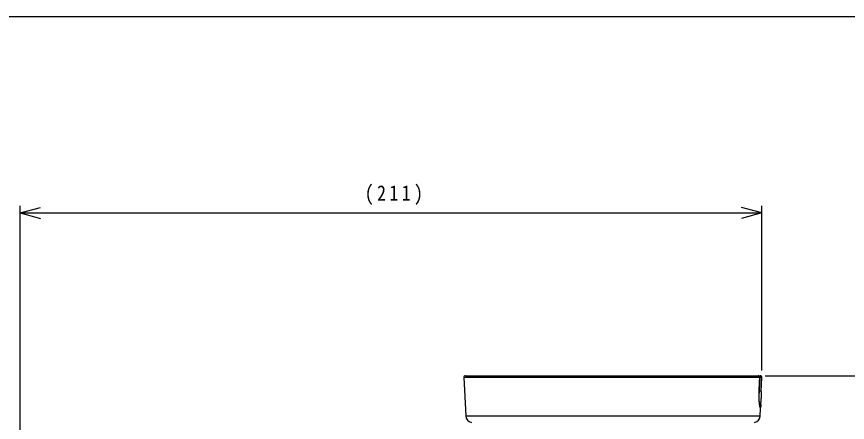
# Model space of a CAD drawing. Units: millimetres on the paper, scale 1:2. Extents: x -142 to 142, y -98 to 91.
# Drawn here: x -73.9 to 44.3, y 33.6 to 91.4 of the extents above; entities that cross this region are included whole.
import ezdxf

# ---------------------------------------------------------------- set-up
doc = ezdxf.new("R2010")
doc.units = ezdxf.units.MM
doc.layers.add('0-0_0', color=4, linetype='Continuous')
doc.styles.add('ＭＳ ゴシック', font='')
doc.styles.get('ＭＳ ゴシック').set_extended_font_data('MS Gothic')

msp = doc.modelspace()

# ---------------------------------------------------------------- linework, layer by layer
at = {"layer": '0-0_0'}
for p, q in [((-73.423, 16.242), (-73.423, 64.435)), ((-73.423, 63.435), (-70.525, 64.212)), ((32.138, 63.435), (29.24, 64.212)), ((32.138, 40.98), (32.138, 64.435)), ((-73.423, 63.435), (32.138, 63.435)), ((-73.423, 63.435), (-70.525, 62.659)), ((32.138, 63.435), (29.24, 62.659)), ((-10.054, 40.242), (31.582, 40.242)), ((31.582, 40.242), (31.888, 40.242)), ((32.582, 40.242), (66.856, 40.242)), ((-10.304, 39.979), (-10.018, 34.526)), ((31.827, 39.979), (-10.304, 39.979)), ((31.773, 38.043), (31.873, 40.001)), ((31.832, 39.981), (31.827, 39.979)), ((31.873, 40.001), (31.832, 40.001)), ((32.038, 38.022), (32.138, 39.98)), ((31.741, 38.023), (31.737, 38.021)), ((31.773, 38.043), (31.742, 38.043)), ((32.038, 38.022), (32.038, 38.021)), ((31.883, 34.526), (31.979, 36.47)), ((-10.018, 34.526), (9.618, 34.526)), ((9.618, 34.526), (31.883, 34.526))]:
    msp.add_line(p, q, dxfattribs=at)
msp.add_lwpolyline([(-141.803, 91.405), (141.803, 91.405), (141.803, -98.28), (-141.803, -98.28)], close=True, dxfattribs=at)
for points in [[(31.737, 38.021), (31.76, 38.52), (31.827, 39.979)], [(31.741, 38.023), (31.804, 39.393), (31.832, 39.981)], [(31.798, 36.137), (31.791, 36.188), (31.785, 36.242), (31.778, 36.299), (31.772, 36.358), (31.766, 36.419), (31.76, 36.483), (31.755, 36.549), (31.75, 36.617), (31.745, 36.686), (31.741, 36.757), (31.737, 36.828), (31.733, 36.899), (31.73, 36.97), (31.727, 37.041), (31.725, 37.11), (31.724, 37.178), (31.722, 37.245), (31.722, 37.31), (31.721, 37.374), (31.721, 37.436), (31.722, 37.497), (31.723, 37.556), (31.724, 37.614), (31.725, 37.671), (31.726, 37.726), (31.728, 37.779), (31.729, 37.829), (31.731, 37.875), (31.732, 37.917), (31.734, 37.953), (31.735, 37.983), (31.736, 38.006), (31.737, 38.021)], [(31.765, 36.484), (31.762, 36.521), (31.759, 36.559), (31.756, 36.598), (31.753, 36.637), (31.75, 36.678), (31.748, 36.72), (31.745, 36.762), (31.743, 36.805), (31.74, 36.849), (31.738, 36.894), (31.736, 36.939), (31.734, 36.985), (31.733, 37.032), (31.731, 37.079), (31.73, 37.127), (31.729, 37.176), (31.728, 37.224), (31.728, 37.273), (31.727, 37.322), (31.727, 37.37), (31.727, 37.418), (31.727, 37.465), (31.727, 37.511), (31.727, 37.556), (31.728, 37.599), (31.728, 37.64), (31.728, 37.681), (31.729, 37.72), (31.73, 37.758), (31.731, 37.794), (31.732, 37.83), (31.733, 37.864), (31.734, 37.897), (31.736, 37.93), (31.737, 37.961), (31.739, 37.99), (31.74, 38.016), (31.741, 38.04), (31.743, 38.06)], [(31.732, 37.077), (31.733, 37.108), (31.734, 37.143), (31.735, 37.182), (31.737, 37.224), (31.738, 37.268), (31.74, 37.315), (31.742, 37.365), (31.743, 37.415), (31.746, 37.468), (31.748, 37.522), (31.75, 37.577), (31.753, 37.634), (31.756, 37.694), (31.759, 37.756), (31.762, 37.822), (31.765, 37.891), (31.769, 37.965), (31.773, 38.043)], [(31.743, 38.06), (31.744, 38.077), (31.744, 38.089), (31.745, 38.096)], [(32.038, 38.021), (32.034, 37.934), (32.03, 37.848), (32.026, 37.761), (32.022, 37.676), (32.019, 37.593), (32.015, 37.511), (32.012, 37.43), (32.009, 37.353), (32.006, 37.277), (32.003, 37.205), (32.001, 37.136), (31.999, 37.07), (31.997, 37.007), (31.995, 36.947), (31.993, 36.89), (31.992, 36.836), (31.99, 36.785), (31.989, 36.737), (31.988, 36.692), (31.986, 36.651), (31.985, 36.613), (31.984, 36.578), (31.983, 36.548), (31.981, 36.522), (31.981, 36.5), (31.98, 36.483), (31.979, 36.47)], [(31.857, 35.877), (31.856, 35.878), (31.856, 35.878), (31.856, 35.879), (31.856, 35.88), (31.855, 35.882), (31.855, 35.884), (31.854, 35.886), (31.853, 35.89), (31.852, 35.894), (31.85, 35.898), (31.849, 35.904), (31.847, 35.911), (31.845, 35.918), (31.843, 35.926), (31.841, 35.936), (31.838, 35.946), (31.836, 35.957), (31.833, 35.969), (31.831, 35.982), (31.828, 35.996), (31.825, 36.011), (31.822, 36.027), (31.819, 36.045), (31.816, 36.063), (31.813, 36.083), (31.81, 36.104), (31.806, 36.126), (31.803, 36.149), (31.799, 36.174), (31.796, 36.199), (31.792, 36.226), (31.789, 36.255), (31.785, 36.284), (31.782, 36.315), (31.779, 36.346), (31.775, 36.379), (31.772, 36.413), (31.768, 36.448), (31.765, 36.484)], [(31.966, 36.142), (31.965, 36.13), (31.965, 36.112), (31.964, 36.091), (31.963, 36.067), (31.962, 36.041), (31.96, 36.013), (31.959, 35.985), (31.957, 35.956), (31.955, 35.929), (31.953, 35.904), (31.951, 35.88), (31.948, 35.858), (31.946, 35.838), (31.943, 35.819), (31.94, 35.802), (31.936, 35.787), (31.933, 35.774), (31.929, 35.762), (31.924, 35.752), (31.92, 35.743), (31.915, 35.737), (31.91, 35.733), (31.905, 35.731), (31.899, 35.733), (31.893, 35.737), (31.887, 35.744), (31.881, 35.754), (31.874, 35.768), (31.868, 35.786), (31.861, 35.807), (31.854, 35.831), (31.847, 35.859), (31.84, 35.889), (31.833, 35.923), (31.826, 35.96), (31.819, 36), (31.812, 36.043), (31.805, 36.089), (31.798, 36.137)]]:
    msp.add_lwpolyline(points, dxfattribs=at)
for centre, radius, start, end in [((-10.054, 39.992), 0.25, 90, 183), ((31.582, 39.992), 0.25, 357.34407, 90), ((31.58, 39.994), 0.248, 356.5755, 89.49979), ((32.834, 40.06), 0.963, 169.07294, 183.49222), ((31.888, 39.992), 0.25, 357.09357, 90), ((31.839, 37.928), 2.074, 81.70753, 89.0686), ((31.739, 35.963), 2.081, 81.717, 89.05281), ((-9.02, 34.579), 1, 183, 258.64124), ((30.884, 34.579), 1, 281.35876, 357)]:
    msp.add_arc(centre, radius, start, end, dxfattribs=at)

# ---------------------------------------------------------------- texts
at = {"layer": '0-0_0', "insert": (-24.392, 64.585), "char_height": 2.199, "attachment_point": 7, "style": 'ＭＳ ゴシック'}
msp.add_mtext('\\T1.38;\\W0.85;(211)', dxfattribs=at)

doc.saveas('drawing.dxf')
